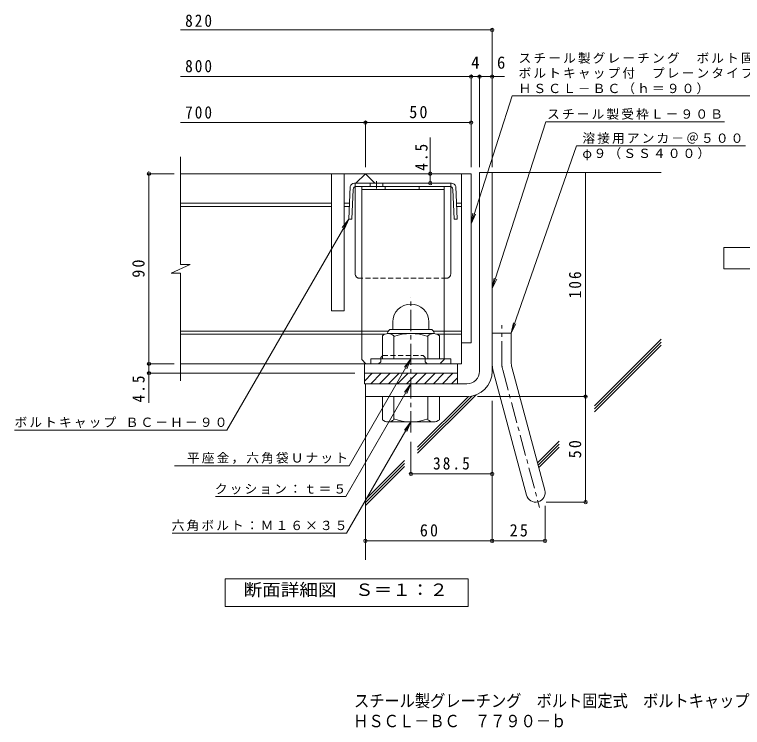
# Model space of a CAD drawing. Units: millimetres on the paper, enlarged 10 times, with parts at other scales. Extents: x -1608 to 2324, y -1941 to 1699.
# Drawn here: x -1184 to 539, y -1941 to -254 of the extents above; entities that cross this region are included whole.
import ezdxf
from ezdxf.enums import TextEntityAlignment as Align

# ---------------------------------------------------------------- set-up
doc = ezdxf.new("R2010")
doc.units = ezdxf.units.MM
doc.header["$LTSCALE"] = 10
doc.header["$PDMODE"] = 32
doc.header["$PDSIZE"] = 8
for name, pattern in [('CHAIN1', [8, 5, -1, 1, -1]), ('CHAIN2', [12, 9, -1, 1, -1]), ('DASHED1', [1.8, 1.2, -0.6])]:
    doc.linetypes.add(name, pattern=pattern)
for name, color, linetype, lineweight in [('D-1', 2, 'Continuous', 9), ('D-2', 3, 'Continuous', 9), ('D-4', 7, 'Continuous', 9), ('D-5', 7, 'Continuous', 9), ('D-6', 6, 'Continuous', 9), ('D-8', 4, 'Continuous', 9), ('D-9', 2, 'Continuous', 9)]:
    doc.layers.add(name, color=color, linetype=linetype, lineweight=lineweight)
doc.layers.add('F-F_F-Fﾚｲﾔ', color=2, linetype='Continuous')
doc.styles.add('ＭＳ ゴシック', font='')
doc.styles.get('ＭＳ ゴシック').set_extended_font_data('MS Gothic')

msp = doc.modelspace()

# ---------------------------------------------------------------- linework, layer by layer
at = {"layer": 'D-1'}
for p, q in [((-83.32, -627.76), (-53.32, -627.76)), ((-83.32, -1097.76), (-83.32, -627.76)), ((-53.32, -1097.76), (-53.32, -627.76)), ((-288.32, -981.26), (-288.32, -998.76)), ((-203.32, -981.21), (-203.32, -998.76)), ((-291.82, -998.76), (-199.82, -998.76)), ((-313.32, -1068.76), (-313.32, -1013.95)), ((-300.82, -1007.76), (-300.82, -1008.76)), ((-192.07, -1008.76), (-299.57, -1008.76)), ((-285.82, -1068.76), (-285.82, -1013.95)), ((-205.82, -1068.76), (-205.82, -1013.95)), ((-190.82, -1007.76), (-190.82, -1008.76)), ((-178.32, -1068.76), (-178.32, -1013.95)), ((-53.32, -1007.76), (-8.32, -1007.76)), ((-8.32, -1076.84), (-8.32, -1007.76)), ((-150.82, -1068.76), (-340.82, -1068.76)), ((-340.82, -1080.26), (-340.82, -1068.76)), ((-150.82, -1080.26), (-150.82, -1068.76)), ((-50.25, -1100.13), (27.71, -1391.08)), ((-6.79, -1088.48), (71.17, -1379.44)), ((-355.82, -1102.76), (-135.82, -1102.76)), ((-355.82, -1127.76), (-355.82, -1102.76)), ((-355.82, -1121.44), (-337.14, -1102.76)), ((-340.93, -1127.76), (-315.93, -1102.76)), ((-319.71, -1127.76), (-294.71, -1102.76)), ((-298.5, -1127.76), (-273.5, -1102.76)), ((-277.29, -1127.76), (-252.29, -1102.76)), ((-256.07, -1127.76), (-231.07, -1102.76)), ((-234.86, -1127.76), (-209.86, -1102.76)), ((-213.65, -1127.76), (-188.65, -1102.76)), ((-192.43, -1127.76), (-167.43, -1102.76)), ((-171.22, -1127.76), (-146.22, -1102.76)), ((-150.01, -1127.76), (-135.82, -1113.57)), ((-135.82, -1127.76), (-135.82, -1102.76)), ((-113.32, -1127.76), (-355.82, -1127.76)), ((-353.32, -1127.76), (-353.32, -1157.76)), ((-113.32, -1157.76), (-353.32, -1157.76)), ((-313.32, -1157.76), (-313.32, -1212.57)), ((-285.82, -1157.76), (-285.82, -1212.57)), ((-205.82, -1157.76), (-205.82, -1212.57)), ((-178.32, -1157.76), (-178.32, -1212.57)), ((-300.82, -1218.76), (-300.82, -1217.76)), ((-192.07, -1217.76), (-299.57, -1217.76)), ((-190.82, -1218.76), (-190.82, -1217.76))]:
    msp.add_line(p, q, dxfattribs=at)
at = {"layer": 'D-1', "linetype": 'CHAIN1'}
for p, q in [((-245.82, -1242.68), (-245.82, -922.25)), ((-30.82, -1076.83), (-30.82, -988.74)), ((-28.52, -1094.3), (58.79, -1420.14))]:
    msp.add_line(p, q, dxfattribs=at)
at = {"layer": 'D-1'}
for centre, radius, start, end in [((-245.82, -981.26), 42.5, 90, 180), ((-245.77, -981.21), 42.45, 0, 90), ((-291.82, -1007.76), 9, 90, 180), ((-199.82, -1007.76), 9, 0, 90), ((-299.57, -1029.56), 20.8, 48.6201, 131.38164), ((-245.82, -1128.76), 120, 70.52881, 109.47119), ((-192.07, -1029.56), 20.8, 48.61835, 131.37988), ((36.68, -1076.83), 90, 180, 195), ((36.68, -1076.84), 45, 180, 195.00002), ((-113.32, -1097.76), 30, 270, 0), ((-113.32, -1097.76), 60, 270, 0), ((-299.57, -1196.96), 20.8, 228.61835, 311.37988), ((-245.82, -1097.76), 120, 250.52881, 289.47119), ((-192.07, -1196.96), 20.8, 228.6201, 311.38164), ((49.44, -1385.26), 22.5, 195.00014, 14.99991)]:
    msp.add_arc(centre, radius, start, end, dxfattribs=at)
at = {"layer": 'D-1', "linetype": 'CHAIN2'}
msp.add_arc((36.68, -1076.83), 67.5, 180, 194.99995, dxfattribs=at)
at = {"layer": 'D-2'}
for p, q in [((-790.99, -844.9), (-790.99, -590.26)), ((-103.32, -630.26), (-790.99, -630.26)), ((-433.32, -630.26), (-433.32, -955.26)), ((-125.82, -630.26), (-125.82, -1080.26)), ((-433.32, -700.26), (-790.99, -700.26)), ((-391.47, -700.26), (-403.32, -700.26)), ((-125.82, -700.26), (-137.67, -700.26)), ((-433.32, -707.76), (-790.99, -707.76)), ((-391.77, -707.76), (-403.32, -707.76)), ((-125.82, -707.76), (-137.37, -707.76)), ((-813.1, -865.61), (-768.51, -844.9)), ((-768.51, -844.9), (-790.99, -844.9)), ((-813.1, -865.61), (-790.99, -865.61)), ((-790.99, -1120.26), (-790.99, -865.61)), ((-299.3, -1002.76), (-790.99, -1002.76)), ((-307.33, -1010.26), (-790.99, -1010.26)), ((-125.82, -1002.76), (-192.34, -1002.76)), ((-125.82, -1010.26), (-184.31, -1010.26)), ((-125.82, -1080.26), (-790.99, -1080.26)), ((-355.82, -1102.76), (-355.82, -1080.26)), ((-135.82, -1102.76), (-135.82, -1080.26))]:
    msp.add_line(p, q, dxfattribs=at)
for points in [[(-403.32, -630.26), (-403.32, -955.26), (-433.32, -955.26)], [(-375.82, -652.76), (-353.32, -630.26), (-330.82, -652.76)], [(-103.32, -630.26), (-103.32, -1030.26), (-125.82, -1030.26)]]:
    msp.add_lwpolyline(points, dxfattribs=at)
at = {"layer": 'D-4'}
for p, q in [((-790.99, -289.89), (-53.32, -289.89)), ((-53.32, -614.8), (-53.32, -286.89)), ((-790.99, -400.59), (-23.96, -400.59)), ((-103.32, -614.8), (-103.32, -397.59)), ((-83.32, -614.8), (-83.32, -397.59)), ((-790.99, -509.34), (-103.32, -509.34)), ((-353.32, -614.8), (-353.32, -506.34)), ((-199.92, -652.76), (-199.92, -544.54)), ((-805.7, -630.26), (-868.71, -630.26)), ((-865.71, -1173.03), (-865.71, -630.26)), ((167.73, -1407.76), (167.73, -627.76)), ((-805.7, -1080.26), (-868.71, -1080.26)), ((-378.32, -1102.76), (-868.71, -1102.76)), ((-88.32, -1157.76), (170.73, -1157.76)), ((-53.32, -1168.2), (-53.32, -1502.34)), ((-245.82, -1265.29), (-245.82, -1343.94)), ((-245.82, -1340.94), (-53.32, -1340.94)), ((74.44, -1407.76), (170.73, -1407.76)), ((71.94, -1416.08), (71.94, -1502.34)), ((-353.32, -1499.34), (71.94, -1499.34))]:
    msp.add_line(p, q, dxfattribs=at)
at = {"layer": 'D-4', "color": 2}
for points in [[(495.25, -855.26), (495.25, -805.26), (720.25, -805.26), (720.25, -855.26)], [(-685.32, -1654.49), (-685.32, -1589.49), (-110.31, -1589.49), (-110.31, -1654.49)]]:
    msp.add_lwpolyline(points, close=True, dxfattribs=at)
at = {"layer": 'D-4'}
for p in [(-53.32, -289.89), (-103.32, -400.59), (-83.32, -400.59), (-53.32, -400.59), (-353.32, -509.34), (-103.32, -509.34), (-865.71, -630.26), (-199.92, -630.26), (-199.92, -652.76), (-865.71, -1080.26), (-865.71, -1102.76), (167.73, -1157.76), (-245.82, -1340.94), (-53.32, -1340.94), (167.73, -1407.76), (-353.32, -1499.34), (-53.32, -1499.34), (71.94, -1499.34)]:
    msp.add_point(p, dxfattribs=at)
at = {"layer": 'D-5'}
for p, q in [((-53.32, -902.18), (73.61, -507.33)), ((73.61, -507.33), (496.43, -507.33)), ((146.61, -564.41), (-8.32, -1007.76)), ((146.61, -564.41), (546.12, -564.41)), ((-392.97, -737.76), (-681.22, -1237.01)), ((-392.97, -737.76), (-408.19, -757.59)), ((-392.97, -737.76), (-402.54, -760.86)), ((-103.32, -748.69), (-98.84, -724.09)), ((-103.32, -748.69), (-92.63, -726.09)), ((-53.32, -902.18), (-48.84, -877.58)), ((-53.32, -902.18), (-42.63, -879.58)), ((-8.32, -1007.76), (-3.22, -983.28)), ((-8.32, -1007.76), (2.94, -985.44)), ((-245.82, -1068.76), (-391.89, -1321.76)), ((-245.82, -1068.76), (-261.04, -1088.59)), ((-245.82, -1068.76), (-255.39, -1091.86)), ((-245.82, -1127.76), (-399.67, -1394.23)), ((-245.82, -1127.76), (-261.04, -1147.59)), ((-245.82, -1127.76), (-255.39, -1150.86)), ((-245.82, -1217.76), (-397.81, -1481.01)), ((-245.82, -1217.76), (-261.04, -1237.59)), ((-245.82, -1217.76), (-255.39, -1240.86)), ((-1183.89, -1237.01), (-681.22, -1237.01)), ((-805.03, -1321.76), (-391.89, -1321.76)), ((-708.04, -1394.23), (-399.67, -1394.23)), ((-810.95, -1481.01), (-397.81, -1481.01))]:
    msp.add_line(p, q, dxfattribs=at)
msp.add_lwpolyline([(-103.32, -748.69), (-5.99, -445.92), (755.65, -445.92)], dxfattribs=at)
at = {"layer": 'D-6'}
for p, q in [((-53.32, -627.76), (346.68, -627.76)), ((188.84, -1179.68), (346.68, -1021.84)), ((188.84, -1186.74), (346.68, -1028.9)), ((188.84, -1193.82), (346.68, -1035.98)), ((-229.8, -1292.05), (-91.33, -1153.58)), ((-353.32, -1157.76), (-353.32, -1543.9)), ((-229.8, -1284.98), (-101.38, -1156.56)), ((-229.8, -1277.91), (-109.53, -1157.64)), ((53.82, -1314.69), (104.99, -1263.53)), ((55.32, -1320.26), (104.99, -1270.59)), ((56.81, -1325.84), (104.99, -1277.67)), ((-353.32, -1401.43), (-260.97, -1309.08)), ((-353.32, -1408.5), (-260.97, -1316.15)), ((-353.32, -1415.57), (-260.97, -1323.23))]:
    msp.add_line(p, q, dxfattribs=at)
at = {"layer": 'D-8'}
for p, q in [((-362.07, -660.26), (-167.07, -660.26)), ((-362.07, -1070.26), (-362.07, -660.26)), ((-362.07, -667.76), (-167.07, -667.76)), ((-306.51, -667.76), (-306.51, -660.26)), ((-226.51, -667.76), (-226.51, -660.26)), ((-167.07, -1070.26), (-167.07, -660.26)), ((-362.07, -1070.26), (-352.07, -1080.26))]:
    msp.add_line(p, q, dxfattribs=at)
at = {"layer": 'D-8', "linetype": 'DASHED1'}
for p, q in [((-312.07, -1060.26), (-217.07, -1060.26)), ((-322.07, -1080.26), (-352.07, -1080.26)), ((-317.07, -1075.26), (-322.07, -1080.26)), ((-212.07, -1075.26), (-207.07, -1080.26)), ((-177.07, -1080.26), (-207.07, -1080.26)), ((-167.07, -1070.26), (-177.07, -1080.26))]:
    msp.add_line(p, q, dxfattribs=at)
for points in [[(-317.07, -1075.26), (-317.07, -1065.26), (-312.07, -1060.26)], [(-212.07, -1075.26), (-212.07, -1065.26), (-217.07, -1060.26)]]:
    msp.add_lwpolyline(points, dxfattribs=at)
at = {"layer": 'D-9'}
for p, q in [((-264.57, -652.76), (-379.36, -652.76)), ((-341.79, -652.76), (-341.79, -660.26)), ((-311.79, -652.76), (-311.79, -660.26)), ((-264.57, -652.76), (-149.78, -652.76)), ((-389.87, -660.26), (-392.97, -737.76)), ((-382.65, -667.46), (-385.48, -738.06)), ((-377.57, -867.76), (-377.57, -660.66)), ((-153.98, -660.26), (-375.16, -660.26)), ((-151.57, -867.76), (-151.57, -660.66)), ((-146.49, -667.46), (-143.66, -738.06)), ((-139.27, -660.26), (-136.17, -737.76)), ((-392.97, -737.76), (-385.48, -738.06)), ((-136.17, -737.76), (-143.66, -738.06))]:
    msp.add_line(p, q, dxfattribs=at)
at = {"layer": 'D-9', "linetype": 'DASHED1'}
for p, q in [((-377.57, -660.66), (-377.57, -652.76)), ((-151.57, -660.66), (-151.57, -652.76)), ((-161.57, -877.76), (-367.57, -877.76))]:
    msp.add_line(p, q, dxfattribs=at)
at = {"layer": 'D-9', "linetype": 'CHAIN1'}
msp.add_line((-326.79, -647.81), (-326.79, -665.21), dxfattribs=at)
at = {"layer": 'D-9'}
for centre, radius, start, end in [((-379.46, -663.73), 10.97, 89.44382, 161.56279), ((-149.68, -663.73), 10.97, 18.43721, 90.55618), ((-375.16, -667.76), 7.5, 90, 177.70665), ((-153.98, -667.76), 7.5, 2.29335, 90), ((-367.57, -867.76), 10, 180, 198.1933), ((-161.57, -867.76), 10, 341.8067, 0)]:
    msp.add_arc(centre, radius, start, end, dxfattribs=at)
at = {"layer": 'D-9', "linetype": 'DASHED1'}
for centre, start, end in [((-367.57, -867.76), 198.1933, 270), ((-161.57, -867.76), 270, 341.8067)]:
    msp.add_arc(centre, 10, start, end, dxfattribs=at)

# ---------------------------------------------------------------- texts
at = {"layer": 'D-4', "color": 2, "style": 'ＭＳ ゴシック'}
for s, p in [('4', (-103.32, -390.59)), ('6', (-42.07, -390.59))]:
    msp.add_text(s, height=29.33, dxfattribs=at).set_placement(p, align=Align.BOTTOM_LEFT)
at = {"layer": 'D-4', "color": 2, "style": 'ＭＳ ゴシック', "width": 1.1}
msp.add_text('断面詳細図\u3000Ｓ＝１：２', height=29.33, dxfattribs=at).set_placement((-641.89, -1638.52), align=Align.BOTTOM_LEFT)
at = {"layer": 'D-4', "color": 2, "char_height": 29.33, "attachment_point": 7, "style": 'ＭＳ ゴシック'}
for s, insert in [('\\T1.27;\\W0.9;820', (-780.09, -283.14)), ('\\T1.27;\\W0.9;800', (-780.09, -390.59)), ('\\T1.27;\\W0.9;700', (-780.09, -500.26)), ('\\T1.27;\\W0.95;50', (-249.57, -499.34)), ('\\T1.28;\\W0.9;38.5', (-193.32, -1330.94)), ('\\T1.27;\\W0.95;60', (-224.57, -1489.34)), ('\\T1.27;\\W0.95;25', (-11.94, -1489.34))]:
    msp.add_mtext(s, dxfattribs=dict(at, insert=insert))
at = {"layer": 'D-4', "color": 2, "char_height": 29.33, "attachment_point": 7, "rotation": 90, "style": 'ＭＳ ゴシック'}
for s, insert in [('\\T1.27;\\W0.9;4.5', (-205.92, -623.25)), ('\\T1.27;\\W0.95;90', (-875.71, -876.51)), ('\\T1.27;\\W0.9;106', (157.73, -925.26)), ('\\T1.27;\\W0.9;4.5', (-875.71, -1171.58)), ('\\T1.27;\\W0.95;50', (157.73, -1304.01))]:
    msp.add_mtext(s, dxfattribs=dict(at, insert=insert))
at = {"layer": 'D-5', "char_height": 21.99, "attachment_point": 7, "style": 'ＭＳ ゴシック'}
for s, insert in [('\\T1.17;スチール製グレーチング\u3000ボルト固定式', (9.13, -370.18)), ('\\T1.17;ボルトキャップ付\u3000プレーンタイプ\u3000集水桝用', (9.13, -405.76)), ('\\T1.17;ＨＳＣＬ－ＢＣ（ｈ＝９０）', (9.13, -442.4)), ('\\T1.17;スチール製受枠Ｌ－９０Ｂ', (76.73, -502.57)), ('\\T1.17;溶接用アンカ－＠５００', (160.25, -559.75)), ('\\T1.17;φ９（ＳＳ４００）', (160.25, -599.07)), ('\\T1.17;ボルトキャップ\\~ＢＣ－Ｈ－９０', (-1183.89, -1232.35)), ('\\T1.17;平座金，六角袋Ｕナット', (-775.73, -1317.1)), ('\\T1.17;クッション：ｔ＝５', (-709.67, -1389.57)), ('\\T1.17;六角ボルト：Ｍ１６×３５', (-811.88, -1476.35))]:
    msp.add_mtext(s, dxfattribs=dict(at, insert=insert))
at = {"layer": 'F-F_F-Fﾚｲﾔ', "style": 'ＭＳ ゴシック', "width": 0.9}
for s, p in [('スチール製グレーチング\u3000ボルト固定式\u3000ボルトキャップ付\u3000プレーンタイプ\u3000集水桝用', (-380.25, -1901.35)), ('ＨＳＣＬ－ＢＣ\u3000７７９０－ｂ', (-382.17, -1949.24))]:
    msp.add_text(s, height=29.33, dxfattribs=at).set_placement(p, align=Align.BOTTOM_LEFT)

doc.saveas('drawing.dxf')
